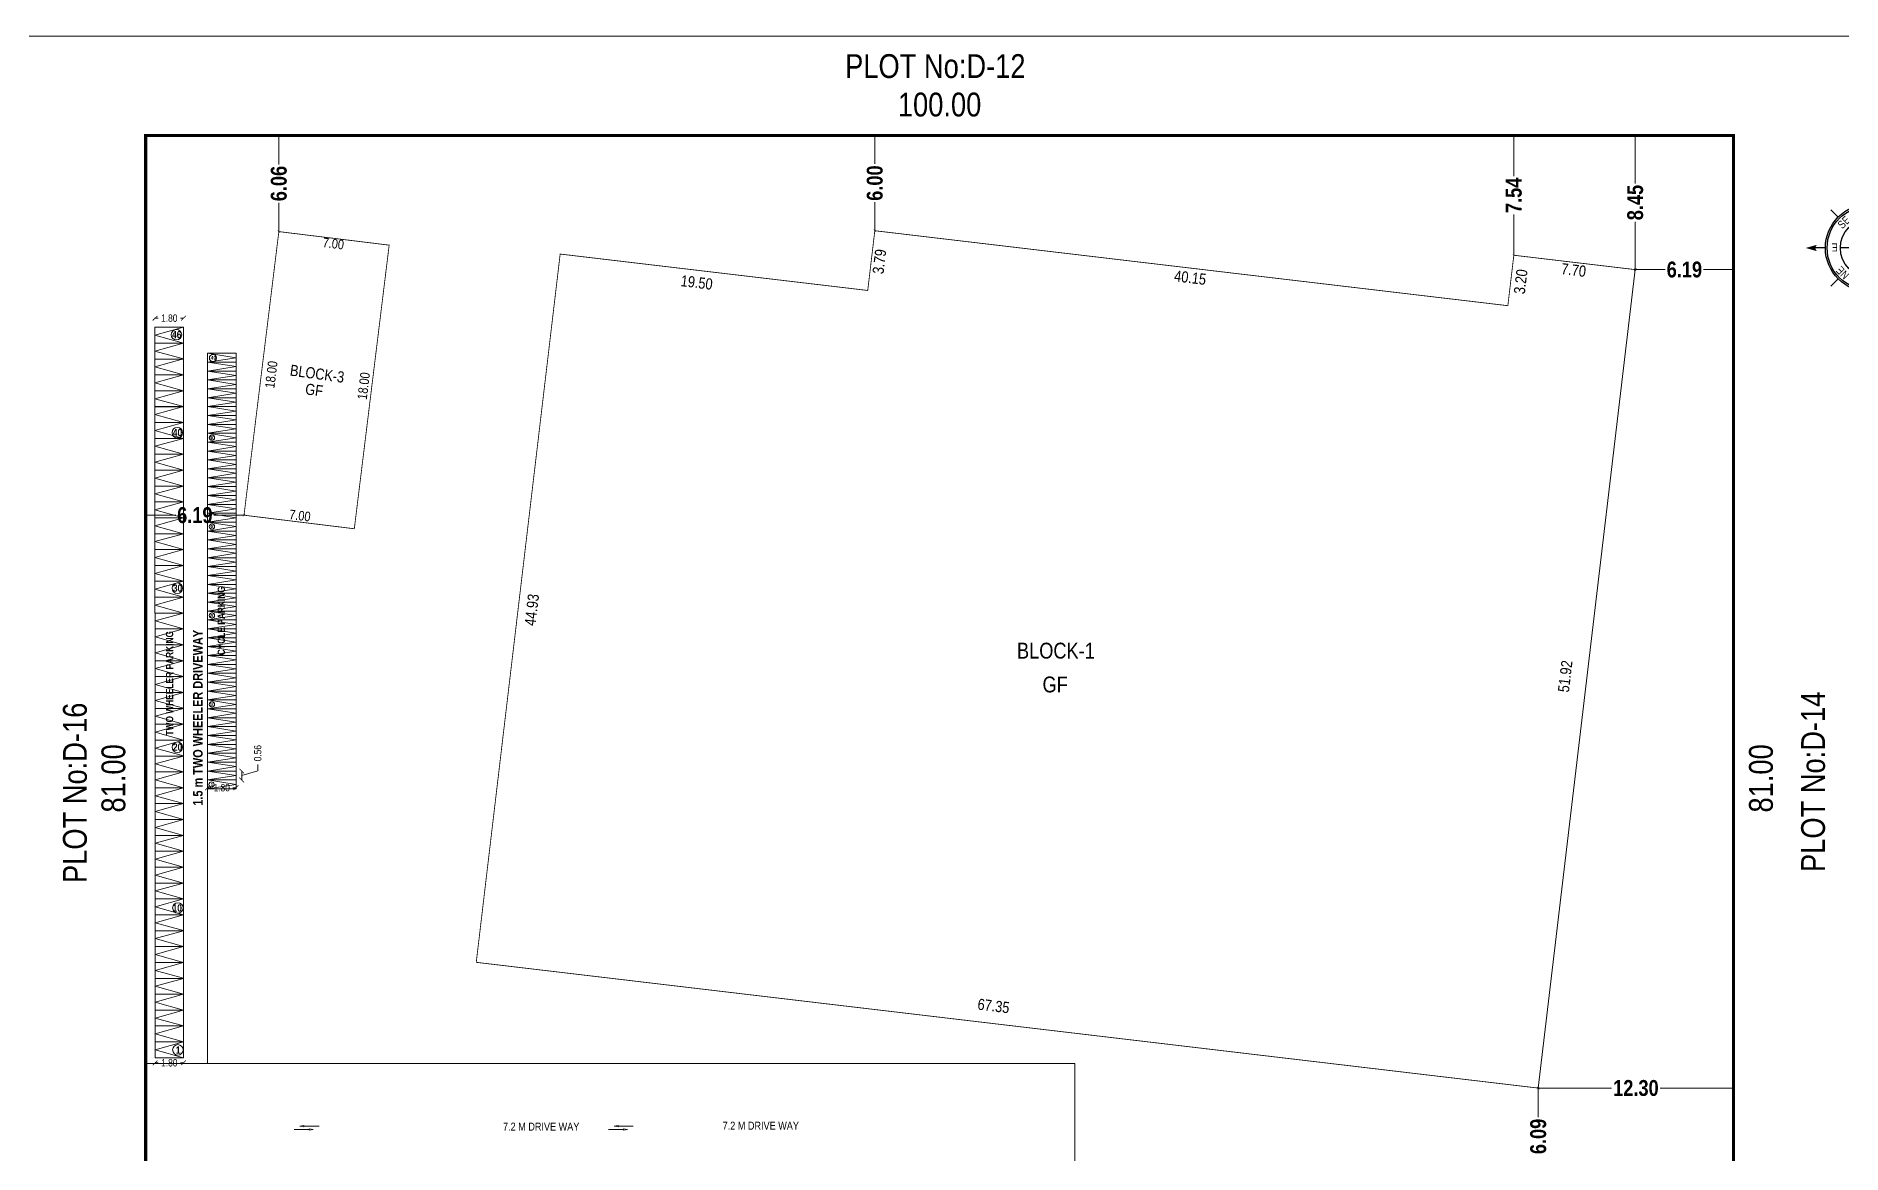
# Model space of a CAD drawing. Header units: metres. Extents: x -1559856 to -1559563, y 43807 to 43972.
# Drawn here: x -1559797.7 to -1559740.8, y 43937.1 to 43972.3 of the extents above; entities that cross this region are included whole.
import ezdxf

# ---------------------------------------------------------------- set-up
doc = ezdxf.new("R2010")
doc.units = ezdxf.units.M
doc.header["$LTSCALE"] = 750
doc.header["$MEASUREMENT"] = 0
doc.header["$PDMODE"] = 35
doc.header["$PDSIZE"] = 50
doc.layers.get('0').update_dxf_attribs({"lineweight": 5})
doc.layers.get('Defpoints').update_dxf_attribs({"lineweight": 0})
doc.layers.add('doripalli', color=144, linetype='Continuous')
doc.layers.add('LANDSCAPE', color=54, linetype='Continuous')
doc.styles.add('3', font='swissck.ttf', dxfattribs={"height": 0.28})
doc.styles.add('GLOBAL INFRA', font='ARIALNB.TTF', dxfattribs={"height": 0.3})
doc.styles.add('GLOBAL INFRA 1', font='ARIALNB.TTF', dxfattribs={"height": 0.3})
doc.styles.add('mani', font='swissc.ttf', dxfattribs={"height": 0.23})
doc.dimstyles.new('Civil Mt', dxfattribs={"dimtxt": 0.23, "dimasz": 0.15, "dimexe": 0, "dimexo": 0, "dimgap": 0.1, "dimtad": 0, "dimzin": 0, "dimdsep": 46, "dimtxsty": 'mani', "dimblk": 'ARCHTICK', "dimcen": 0, "dimse1": 1, "dimse2": 1, "dimclrd": 253, "dimclrt": 7, "dimadec": 0, "dimazin": 3, "dimtfac": 1, "dimtofl": 0, "dimtmove": 1, "dimatfit": 3, "dimfxl": 0, "dimfrac": 2, "dimtolj": 1, "dimtzin": 0, "dimlwd": 13, "dimarcsym": 0})

# ---------------------------------------------------------------- blocks, each defined once
blk = doc.blocks.new('_ClosedBlank')
at = {"color": 0, "linetype": 'ByBlock', "lineweight": -2}
for p, q in [((-1, 0.17), (0, 0)), ((-1, 0.17), (-1, -0.17)), ((0, 0), (-1, -0.17))]:
    blk.add_line(p, q, dxfattribs=at)
blk = doc.blocks.new('_ArchTick')
at = {"color": 0, "linetype": 'ByBlock', "const_width": 0.15}
blk.add_lwpolyline([(-0.5, -0.5), (0.5, 0.5)], dxfattribs=at)
blk = doc.blocks.new('*D339')
at = {"color": 253, "lineweight": 13, "ltscale": 0.2}
for p, q in [((-1559793.907, 43939.935), (-1559793.805, 43939.935)), ((-1559793.007, 43939.935), (-1559793.108, 43939.935))]:
    blk.add_line(p, q, dxfattribs=at)
at = {"layer": 'Defpoints', "color": 0, "ltscale": 0.2}
for p in [(-1559793.907, 43940.095), (-1559793.007, 43940.095), (-1559793.007, 43939.935)]:
    blk.add_point(p, dxfattribs=at)
at = {"color": 253, "lineweight": 13, "ltscale": 0.2, "xscale": 0.15, "yscale": 0.15, "zscale": 0.15, "rotation": 180}
blk.add_blockref('_ArchTick', (-1559793.907, 43939.935), dxfattribs=at)
at = {"color": 253, "lineweight": 13, "ltscale": 0.2, "xscale": 0.15, "yscale": 0.15, "zscale": 0.15}
blk.add_blockref('_ArchTick', (-1559793.007, 43939.935), dxfattribs=at)
at = {"color": 7, "ltscale": 0.2, "insert": (-1559793.457, 43939.935), "char_height": 0.23, "attachment_point": 5, "style": 'mani'}
blk.add_mtext('\\A1;1.80', dxfattribs=at)
blk = doc.blocks.new('*D340')
at = {"color": 253, "lineweight": 13, "ltscale": 0.2}
for p, q in [((-1559793.909, 43963.389), (-1559793.807, 43963.389)), ((-1559793.009, 43963.389), (-1559793.11, 43963.389))]:
    blk.add_line(p, q, dxfattribs=at)
at = {"layer": 'Defpoints', "color": 0, "ltscale": 0.2}
for p in [(-1559793.909, 43963.389), (-1559793.909, 43963.103), (-1559793.009, 43963.103)]:
    blk.add_point(p, dxfattribs=at)
at = {"color": 253, "lineweight": 13, "ltscale": 0.2, "xscale": 0.15, "yscale": 0.15, "zscale": 0.15, "rotation": 180}
blk.add_blockref('_ArchTick', (-1559793.909, 43963.389), dxfattribs=at)
at = {"color": 253, "lineweight": 13, "ltscale": 0.2, "xscale": 0.15, "yscale": 0.15, "zscale": 0.15}
blk.add_blockref('_ArchTick', (-1559793.009, 43963.389), dxfattribs=at)
at = {"color": 7, "ltscale": 0.2, "insert": (-1559793.459, 43963.389), "char_height": 0.23, "attachment_point": 5, "style": 'mani'}
blk.add_mtext('\\A1;1.80', dxfattribs=at)
blk = doc.blocks.new('*D341')
at = {"color": 253, "lineweight": 13, "ltscale": 0.2}
for p, q in [((-1559792.257, 43948.599), (-1559792.155, 43948.599)), ((-1559791.357, 43948.599), (-1559791.458, 43948.599))]:
    blk.add_line(p, q, dxfattribs=at)
at = {"layer": 'Defpoints', "color": 0, "ltscale": 0.2}
for p in [(-1559792.257, 43948.844), (-1559791.357, 43948.844), (-1559792.257, 43948.599)]:
    blk.add_point(p, dxfattribs=at)
at = {"color": 253, "lineweight": 13, "ltscale": 0.2, "xscale": 0.15, "yscale": 0.15, "zscale": 0.15, "rotation": 180}
blk.add_blockref('_ArchTick', (-1559792.257, 43948.599), dxfattribs=at)
at = {"color": 253, "lineweight": 13, "ltscale": 0.2, "xscale": 0.15, "yscale": 0.15, "zscale": 0.15}
blk.add_blockref('_ArchTick', (-1559791.357, 43948.599), dxfattribs=at)
at = {"color": 7, "ltscale": 0.2, "insert": (-1559791.807, 43948.599), "char_height": 0.23, "attachment_point": 5, "style": 'mani'}
blk.add_mtext('\\A1;1.80', dxfattribs=at)
blk = doc.blocks.new('*D342')
at = {"color": 253, "lineweight": 13, "ltscale": 0.2}
for p, q in [((-1559791.177, 43948.984), (-1559790.673, 43949.136)), ((-1559791.177, 43949.124), (-1559791.177, 43948.844)), ((-1559790.673, 43949.136), (-1559790.673, 43949.336))]:
    blk.add_line(p, q, dxfattribs=at)
at = {"layer": 'Defpoints', "color": 0, "ltscale": 0.2}
for p in [(-1559791.357, 43949.124), (-1559791.357, 43948.844), (-1559791.177, 43948.844)]:
    blk.add_point(p, dxfattribs=at)
at = {"color": 253, "lineweight": 13, "ltscale": 0.2, "xscale": 0.15, "yscale": 0.15, "zscale": 0.15}
for p, rotation in [((-1559791.177, 43949.124), 90), ((-1559791.177, 43948.844), 270)]:
    blk.add_blockref('_ArchTick', p, dxfattribs=dict(at, rotation=rotation))
at = {"color": 7, "ltscale": 0.2, "insert": (-1559790.673, 43949.689), "char_height": 0.23, "attachment_point": 5, "rotation": 90, "style": 'mani'}
blk.add_mtext('\\A1;0.56', dxfattribs=at)
blk = doc.blocks.new('A$C1F410503')
for points in [[(1.583, 4.805), (1.386, 4.09), (1.583, 3.973)], [(1.583, 3.973), (1.779, 4.09), (1.583, 4.805)], [(0, 1.583), (0.275, 1.661), (0.236, 1.583)], [(0.275, 1.504), (0.236, 1.583), (0, 1.583)], [(2.894, 1.661), (2.933, 1.583), (3.169, 1.583)], [(3.169, 1.583), (2.894, 1.504), (2.933, 1.583)], [(1.584, 0), (1.506, 0.275), (1.584, 0.236)], [(1.663, 0.275), (1.584, 0.236), (1.584, 0)]]:
    blk.add_solid(points)
at = {"layer": 'LANDSCAPE', "color": 1, "lineweight": 30, "ltscale": 20}
for p, q in [((1.583, 3.973), (1.583, 3.663)), ((1.584, 2.933), (1.584, 2.675)), ((0.816, 2.36), (0.635, 2.542)), ((1.585, 0.862), (1.585, 2.304)), ((2.36, 2.353), (2.542, 2.534)), ((1.586, 1.583), (1.078, 2.096)), ((1.584, 1.583), (2.096, 2.091)), ((0.236, 1.583), (0.49, 1.583)), ((0.863, 1.583), (2.305, 1.583)), ((1.586, 1.583), (1.07, 1.078)), ((1.584, 1.583), (2.096, 1.075)), ((2.679, 1.583), (2.933, 1.583)), ((0.802, 0.816), (0.622, 0.64)), ((1.584, 0.487), (1.584, 0.236)), ((2.362, 0.811), (2.541, 0.633))]:
    blk.add_line(p, q, dxfattribs=at)
for centre, radius in [((1.584, 1.581), 1.094), ((1.584, 1.583), 1.051), ((1.584, 1.583), 0.721)]:
    blk.add_circle(centre, radius, dxfattribs=at)
at = {"layer": 'doripalli', "color": 4, "lineweight": 30, "style": '3'}
for s, rotation, p in [('NW', 45, (0.91, 2.031)), ('NE', 315, (2.064, 2.242)), ('SW', 135, (1.12, 0.915)), ('SE', 225, (2.253, 1.119))]:
    blk.add_text(s, height=0.2, rotation=rotation, dxfattribs=at).set_placement(p)
for s, p in [('N', (1.502, 2.379)), ('W', (0.564, 1.485)), ('E', (2.368, 1.469)), ('S', (1.512, 0.578))]:
    blk.add_text(s, height=0.2, dxfattribs=at).set_placement(p)
at = {"layer": 'doripalli', "color": 3, "lineweight": 30, "ltscale": 20, "insert": (1.343, 3.571), "char_height": 0.5, "width": 0.43438, "attachment_point": 1, "style": '3'}
blk.add_mtext('\\A1;{\\fSwis721 BlkOul BT|b1|i0|c0|p82;\\C4;N}', dxfattribs=at)

msp = doc.modelspace()

# ---------------------------------------------------------------- linework, layer by layer
at = {"color": 253, "lineweight": 13, "ltscale": 0.2}
for p, q in [((-1559790.00867, 43969.14402), (-1559790.00867, 43968.23315)), ((-1559771.24257, 43969.14402), (-1559771.24257, 43968.24694)), ((-1559751.12101, 43969.14402), (-1559751.12101, 43967.86379)), ((-1559747.29773, 43969.14402), (-1559747.29773, 43967.63379)), ((-1559771.24257, 43966.14402), (-1559771.24257, 43967.0411)), ((-1559790.00867, 43966.11644), (-1559790.00867, 43967.02731)), ((-1559751.12101, 43965.37187), (-1559751.12101, 43966.6521)), ((-1559747.29773, 43964.91902), (-1559747.29773, 43966.42925)), ((-1559747.29773, 43964.91902), (-1559746.35218, 43964.91902)), ((-1559744.20273, 43964.91902), (-1559745.14829, 43964.91902)), ((-1559794.20273, 43957.18355), (-1559793.25618, 43957.18355)), ((-1559791.10574, 43957.18355), (-1559792.05229, 43957.18355)), ((-1559750.35126, 43939.13923), (-1559748.04582, 43939.13923)), ((-1559750.35126, 43939.13923), (-1559750.35126, 43938.21857)), ((-1559744.20273, 43939.13923), (-1559746.50817, 43939.13923))]:
    msp.add_line(p, q, dxfattribs=at)
at = {"color": 7, "ltscale": 0.2}
for p, q in [((-1559747.29773, 43964.91902), (-1559749.11503, 43949.57627)), ((-1559793.00864, 43963.10411), (-1559793.90868, 43962.85465)), ((-1559793.90868, 43962.85465), (-1559793.00868, 43962.60465)), ((-1559793.00864, 43962.60411), (-1559793.90868, 43962.35465)), ((-1559793.90868, 43962.35465), (-1559793.00868, 43962.10465)), ((-1559793.00864, 43962.10411), (-1559793.90868, 43961.85465)), ((-1559793.00868, 43961.60346), (-1559793.90872, 43961.354)), ((-1559793.90872, 43961.354), (-1559793.00872, 43961.104)), ((-1559793.90868, 43961.85465), (-1559793.00868, 43961.60465)), ((-1559793.0086, 43961.10346), (-1559793.90864, 43960.854)), ((-1559793.90864, 43960.854), (-1559793.00864, 43960.604)), ((-1559793.00864, 43960.60281), (-1559793.90868, 43960.35335)), ((-1559793.90868, 43960.35335), (-1559793.00868, 43960.10335)), ((-1559793.00864, 43960.10281), (-1559793.90868, 43959.85335)), ((-1559793.90868, 43959.85335), (-1559793.00868, 43959.60335)), ((-1559793.00864, 43959.60281), (-1559793.90868, 43959.35335)), ((-1559793.90868, 43959.35335), (-1559793.00868, 43959.10335)), ((-1559793.00864, 43959.10281), (-1559793.90868, 43958.85335)), ((-1559793.90868, 43958.85335), (-1559793.00868, 43958.60335)), ((-1559793.00864, 43958.60281), (-1559793.90868, 43958.35335)), ((-1559793.00868, 43958.10216), (-1559793.90872, 43957.8527)), ((-1559793.90868, 43958.35335), (-1559793.00868, 43958.10335)), ((-1559793.90872, 43957.8527), (-1559793.00872, 43957.6027)), ((-1559793.0086, 43957.60216), (-1559793.90864, 43957.3527)), ((-1559793.00864, 43957.10152), (-1559793.90868, 43956.85206)), ((-1559793.90868, 43956.85206), (-1559793.00868, 43956.60206)), ((-1559793.90864, 43957.3527), (-1559793.00864, 43957.1027)), ((-1559793.00864, 43956.60152), (-1559793.90868, 43956.35206)), ((-1559793.90868, 43956.35206), (-1559793.00868, 43956.10206)), ((-1559793.00864, 43956.10152), (-1559793.90868, 43955.85206)), ((-1559793.90868, 43955.85206), (-1559793.00868, 43955.60206)), ((-1559793.00864, 43955.60152), (-1559793.90868, 43955.35206)), ((-1559793.90868, 43955.35206), (-1559793.00868, 43955.10206)), ((-1559793.00864, 43955.10152), (-1559793.90868, 43954.85206)), ((-1559793.00868, 43954.60087), (-1559793.90872, 43954.35141)), ((-1559793.90868, 43954.85206), (-1559793.00868, 43954.60206)), ((-1559793.90872, 43954.35141), (-1559793.00872, 43954.10141)), ((-1559793.00638, 43954.10087), (-1559793.90642, 43953.85141)), ((-1559793.00642, 43953.60022), (-1559793.90646, 43953.35076)), ((-1559793.90642, 43953.85141), (-1559793.00642, 43953.60141)), ((-1559793.90646, 43953.35076), (-1559793.00646, 43953.10076)), ((-1559793.00642, 43953.10022), (-1559793.90646, 43952.85076)), ((-1559793.90646, 43952.85076), (-1559793.00646, 43952.60076)), ((-1559793.00642, 43952.60022), (-1559793.90646, 43952.35076)), ((-1559793.90646, 43952.35076), (-1559793.00646, 43952.10076)), ((-1559793.00642, 43952.10022), (-1559793.90646, 43951.85076)), ((-1559793.90646, 43951.85076), (-1559793.00646, 43951.60076)), ((-1559793.00642, 43951.60022), (-1559793.90646, 43951.35076)), ((-1559793.90646, 43951.35076), (-1559793.00646, 43951.10076)), ((-1559793.00646, 43951.09957), (-1559793.9065, 43950.85011)), ((-1559793.9065, 43950.85011), (-1559793.0065, 43950.60011)), ((-1559793.00638, 43950.59957), (-1559793.90642, 43950.35011)), ((-1559793.00642, 43950.09892), (-1559793.90646, 43949.84946)), ((-1559793.90642, 43950.35011), (-1559793.00642, 43950.10011)), ((-1559793.90646, 43949.84946), (-1559793.00646, 43949.59946)), ((-1559793.00642, 43949.59892), (-1559793.90646, 43949.34946)), ((-1559749.11503, 43949.57627), (-1559750.35126, 43939.13923)), ((-1559793.90646, 43949.34946), (-1559793.00646, 43949.09946)), ((-1559793.00642, 43949.09892), (-1559793.90646, 43948.84946)), ((-1559793.90646, 43948.84946), (-1559793.00646, 43948.59946)), ((-1559793.00642, 43948.59892), (-1559793.90646, 43948.34946)), ((-1559793.90646, 43948.34946), (-1559793.00646, 43948.09946)), ((-1559793.00642, 43948.09892), (-1559793.90646, 43947.84946)), ((-1559793.90646, 43947.84946), (-1559793.00646, 43947.59946)), ((-1559793.00646, 43947.59827), (-1559793.9065, 43947.34881)), ((-1559793.9065, 43947.34881), (-1559793.0065, 43947.09881)), ((-1559793.00642, 43946.59763), (-1559793.90646, 43946.34817)), ((-1559793.00638, 43947.09827), (-1559793.90642, 43946.84881)), ((-1559793.90642, 43946.84881), (-1559793.00642, 43946.59881)), ((-1559793.90646, 43946.34817), (-1559793.00646, 43946.09817)), ((-1559793.00642, 43946.09763), (-1559793.90646, 43945.84817)), ((-1559793.90646, 43945.84817), (-1559793.00646, 43945.59817)), ((-1559793.00642, 43945.59763), (-1559793.90646, 43945.34817)), ((-1559793.90646, 43945.34817), (-1559793.00646, 43945.09817)), ((-1559793.00642, 43945.09763), (-1559793.90646, 43944.84817)), ((-1559793.90646, 43944.84817), (-1559793.00646, 43944.59817)), ((-1559793.00642, 43944.59763), (-1559793.90646, 43944.34817)), ((-1559793.90646, 43944.34817), (-1559793.00646, 43944.09817)), ((-1559793.00646, 43944.09698), (-1559793.9065, 43943.84752)), ((-1559793.9065, 43943.84752), (-1559793.0065, 43943.59752)), ((-1559793.00638, 43943.59698), (-1559793.90642, 43943.34752)), ((-1559793.90642, 43943.34752), (-1559793.00642, 43943.09752)), ((-1559793.00642, 43943.09633), (-1559793.90646, 43942.84687)), ((-1559793.90646, 43942.84687), (-1559793.00646, 43942.59687)), ((-1559793.00642, 43942.59633), (-1559793.90646, 43942.34687)), ((-1559793.90646, 43942.34687), (-1559793.00646, 43942.09687)), ((-1559793.00642, 43942.09633), (-1559793.90646, 43941.84687)), ((-1559793.90646, 43941.84687), (-1559793.00646, 43941.59687)), ((-1559793.00642, 43941.59633), (-1559793.90646, 43941.34687)), ((-1559793.90646, 43941.34687), (-1559793.00646, 43941.09687)), ((-1559793.00642, 43941.09633), (-1559793.90646, 43940.84687)), ((-1559793.00646, 43940.59568), (-1559793.9065, 43940.34622)), ((-1559793.9065, 43940.34622), (-1559793.0065, 43940.09622)), ((-1559793.90646, 43940.84687), (-1559793.00646, 43940.59687))]:
    msp.add_line(p, q, dxfattribs=at)
at = {"color": 0, "ltscale": 0.2}
for p, q in [((-1559793.0065, 43940.09503), (-1559793.01098, 43963.10346)), ((-1559792.2565, 43962.28424), (-1559792.2565, 43939.91081))]:
    msp.add_line(p, q, dxfattribs=at)
at = {"color": 250, "linetype": 'Continuous'}
for p, q in [((-1559792.2565, 43962.28424), (-1559791.3565, 43962.14424)), ((-1559791.3565, 43962.14424), (-1559792.2565, 43962.00424)), ((-1559792.2565, 43962.00424), (-1559791.3565, 43961.86424)), ((-1559791.3565, 43961.86424), (-1559792.2565, 43961.72424)), ((-1559792.2565, 43961.72424), (-1559791.3565, 43961.58424)), ((-1559791.3565, 43961.58424), (-1559792.2565, 43961.44424)), ((-1559792.2565, 43961.44424), (-1559791.3565, 43961.30424)), ((-1559791.3565, 43961.30424), (-1559792.2565, 43961.16424)), ((-1559792.2565, 43961.16424), (-1559791.3565, 43961.02424)), ((-1559791.3565, 43961.02424), (-1559792.2565, 43960.88424)), ((-1559792.2565, 43960.88424), (-1559791.3565, 43960.74424)), ((-1559791.3565, 43960.74424), (-1559792.2565, 43960.60424)), ((-1559792.2565, 43960.60424), (-1559791.3565, 43960.46424)), ((-1559791.3565, 43960.46424), (-1559792.2565, 43960.32424)), ((-1559792.2565, 43960.32424), (-1559791.3565, 43960.18424)), ((-1559791.3565, 43960.18424), (-1559792.2565, 43960.04424)), ((-1559792.2565, 43960.04424), (-1559791.3565, 43959.90424)), ((-1559791.3565, 43959.90424), (-1559792.2565, 43959.76424)), ((-1559792.2565, 43959.76424), (-1559791.3565, 43959.62424)), ((-1559791.3565, 43959.62424), (-1559792.2565, 43959.48424)), ((-1559792.2565, 43959.48424), (-1559791.3565, 43959.34424)), ((-1559791.3565, 43959.34424), (-1559792.2565, 43959.20424)), ((-1559792.2565, 43959.20424), (-1559791.3565, 43959.06424)), ((-1559791.3565, 43959.06424), (-1559792.2565, 43958.92424)), ((-1559792.2565, 43958.92424), (-1559791.3565, 43958.78424)), ((-1559791.3565, 43958.78424), (-1559792.2565, 43958.64424)), ((-1559792.2565, 43958.64424), (-1559791.3565, 43958.50424)), ((-1559791.3565, 43958.50424), (-1559792.2565, 43958.36424)), ((-1559792.2565, 43958.36424), (-1559791.3565, 43958.22424)), ((-1559791.3565, 43958.22424), (-1559792.2565, 43958.08424)), ((-1559792.2565, 43958.08424), (-1559791.3565, 43957.94424)), ((-1559791.3565, 43957.94424), (-1559792.2565, 43957.80424)), ((-1559792.2565, 43957.80424), (-1559791.3565, 43957.66424)), ((-1559791.3565, 43957.66424), (-1559792.2565, 43957.52424)), ((-1559792.2565, 43957.52424), (-1559791.3565, 43957.38424)), ((-1559791.3565, 43957.38424), (-1559792.2565, 43957.24424)), ((-1559792.2565, 43957.24424), (-1559791.3565, 43957.10424)), ((-1559791.3565, 43957.10424), (-1559792.2565, 43956.96424)), ((-1559792.2565, 43956.96424), (-1559791.3565, 43956.82424)), ((-1559791.3565, 43956.82424), (-1559792.2565, 43956.68424)), ((-1559792.2565, 43956.68424), (-1559791.3565, 43956.54424)), ((-1559791.3565, 43956.54424), (-1559792.2565, 43956.40424)), ((-1559792.2565, 43956.40424), (-1559791.3565, 43956.26424)), ((-1559791.3565, 43956.26424), (-1559792.2565, 43956.12424)), ((-1559792.2565, 43956.12424), (-1559791.3565, 43955.98424)), ((-1559791.3565, 43955.98424), (-1559792.2565, 43955.84424)), ((-1559792.2565, 43955.84424), (-1559791.3565, 43955.70424)), ((-1559791.3565, 43955.70424), (-1559792.2565, 43955.56424)), ((-1559792.25649, 43955.56424), (-1559791.35649, 43955.42424)), ((-1559791.35649, 43955.42424), (-1559792.25649, 43955.28424)), ((-1559792.25649, 43955.28424), (-1559791.35649, 43955.14424)), ((-1559791.35649, 43955.14424), (-1559792.25649, 43955.00424)), ((-1559792.25649, 43955.00424), (-1559791.35649, 43954.86424)), ((-1559791.35649, 43954.86424), (-1559792.25649, 43954.72424)), ((-1559792.25649, 43954.72425), (-1559791.35649, 43954.58425)), ((-1559791.35649, 43954.58425), (-1559792.25649, 43954.44425)), ((-1559792.25649, 43954.44425), (-1559791.35649, 43954.30425)), ((-1559791.35649, 43954.30425), (-1559792.25649, 43954.16425)), ((-1559792.25649, 43954.16425), (-1559791.35649, 43954.02425)), ((-1559791.35649, 43954.02425), (-1559792.25649, 43953.88425)), ((-1559792.25649, 43953.88425), (-1559791.35649, 43953.74425)), ((-1559791.35649, 43953.74425), (-1559792.25649, 43953.60425)), ((-1559792.25649, 43953.60425), (-1559791.35649, 43953.46425)), ((-1559791.35649, 43953.46425), (-1559792.25649, 43953.32425)), ((-1559792.25649, 43953.32425), (-1559791.35649, 43953.18425)), ((-1559791.35649, 43953.18425), (-1559792.25649, 43953.04425)), ((-1559792.25649, 43953.04425), (-1559791.35649, 43952.90425)), ((-1559791.35649, 43952.90425), (-1559792.25649, 43952.76425)), ((-1559792.25649, 43952.76425), (-1559791.35649, 43952.62425)), ((-1559791.35649, 43952.62425), (-1559792.25649, 43952.48425)), ((-1559792.25649, 43952.48425), (-1559791.35649, 43952.34425)), ((-1559791.35649, 43952.34425), (-1559792.25649, 43952.20425)), ((-1559792.25648, 43952.20425), (-1559791.35648, 43952.06425)), ((-1559791.35648, 43952.06425), (-1559792.25648, 43951.92425)), ((-1559792.25648, 43951.92425), (-1559791.35648, 43951.78425)), ((-1559791.35648, 43951.78425), (-1559792.25648, 43951.64425)), ((-1559792.2565, 43951.36424), (-1559791.3565, 43951.22424)), ((-1559791.3565, 43951.22424), (-1559792.2565, 43951.08424)), ((-1559792.25648, 43951.64425), (-1559791.35648, 43951.50425)), ((-1559791.35648, 43951.50425), (-1559792.25648, 43951.36425)), ((-1559792.2565, 43951.08424), (-1559791.3565, 43950.94424)), ((-1559791.3565, 43950.94424), (-1559792.2565, 43950.80424)), ((-1559792.2565, 43950.80424), (-1559791.3565, 43950.66424)), ((-1559791.3565, 43950.66424), (-1559792.2565, 43950.52424)), ((-1559792.25648, 43950.52425), (-1559791.35648, 43950.38425)), ((-1559791.35648, 43950.38425), (-1559792.25648, 43950.24425)), ((-1559792.25648, 43950.24425), (-1559791.35648, 43950.10425)), ((-1559791.35648, 43950.10425), (-1559792.25648, 43949.96425)), ((-1559792.25648, 43949.96425), (-1559791.35648, 43949.82425)), ((-1559791.35648, 43949.82425), (-1559792.25648, 43949.68425)), ((-1559792.25648, 43949.68425), (-1559791.35648, 43949.54425)), ((-1559791.35648, 43949.54425), (-1559792.25648, 43949.40425)), ((-1559792.25648, 43949.40425), (-1559791.35648, 43949.26425)), ((-1559791.35648, 43949.26425), (-1559792.25648, 43949.12425)), ((-1559792.25648, 43949.12425), (-1559791.35648, 43948.98425)), ((-1559791.35648, 43948.98425), (-1559792.25648, 43948.84425)), ((-1559792.25648, 43948.84425), (-1559791.35648, 43948.70425)), ((-1559791.35648, 43948.70425), (-1559792.25648, 43948.56425))]:
    msp.add_line(p, q, dxfattribs=at)
at = {"color": 7, "ltscale": 0.2}
msp.add_lwpolyline([(-1559701.9239, 43862.94666), (-1559856.28176, 43862.94666), (-1559856.28176, 43972.27391), (-1559701.9239, 43972.27391)], close=True, dxfattribs=at)
at = {"color": 3, "ltscale": 0.2, "const_width": 0.1}
msp.add_lwpolyline([(-1559744.20273, 43928.64402), (-1559744.20273, 43969.14402), (-1559794.20273, 43969.14402), (-1559794.20273, 43928.64402)], close=True, dxfattribs=at)
at = {"color": 1, "const_width": 0.025}
for points in [[(-1559787.63183, 43956.75692), (-1559791.10574, 43957.18355), (-1559790.00867, 43966.11644), (-1559786.53477, 43965.6898)], [(-1559783.79249, 43943.10023), (-1559781.15006, 43965.40928), (-1559771.46546, 43964.26217), (-1559771.24257, 43966.14402), (-1559751.30921, 43963.78298), (-1559751.12101, 43965.37187), (-1559747.29773, 43964.91902), (-1559750.35126, 43939.13923)]]:
    msp.add_lwpolyline(points, close=True, dxfattribs=at)
at = {"color": 7, "linetype": 'Continuous'}
for points in [[(-1559793.00868, 43963.10346), (-1559793.00868, 43962.60346), (-1559793.90868, 43962.60346), (-1559793.90868, 43963.10346)], [(-1559793.00868, 43962.60346), (-1559793.00868, 43962.10346), (-1559793.90868, 43962.10346), (-1559793.90868, 43962.60346)], [(-1559793.00868, 43962.10346), (-1559793.00868, 43961.60346), (-1559793.90868, 43961.60346), (-1559793.90868, 43962.10346)], [(-1559793.00872, 43961.60281), (-1559793.00872, 43961.10281), (-1559793.90872, 43961.10281), (-1559793.90872, 43961.60281)], [(-1559793.00864, 43961.10281), (-1559793.00864, 43960.60281), (-1559793.90864, 43960.60281), (-1559793.90864, 43961.10281)], [(-1559793.00868, 43960.60216), (-1559793.00868, 43960.10216), (-1559793.90868, 43960.10216), (-1559793.90868, 43960.60216)], [(-1559793.00868, 43960.10216), (-1559793.00868, 43959.60216), (-1559793.90868, 43959.60216), (-1559793.90868, 43960.10216)], [(-1559793.00868, 43959.60216), (-1559793.00868, 43959.10216), (-1559793.90868, 43959.10216), (-1559793.90868, 43959.60216)], [(-1559793.00868, 43959.10216), (-1559793.00868, 43958.60216), (-1559793.90868, 43958.60216), (-1559793.90868, 43959.10216)], [(-1559793.00868, 43958.60216), (-1559793.00868, 43958.10216), (-1559793.90868, 43958.10216), (-1559793.90868, 43958.60216)], [(-1559793.00872, 43958.10152), (-1559793.00872, 43957.60152), (-1559793.90872, 43957.60152), (-1559793.90872, 43958.10152)], [(-1559793.00864, 43957.60152), (-1559793.00864, 43957.10152), (-1559793.90864, 43957.10152), (-1559793.90864, 43957.60152)], [(-1559793.00868, 43957.10087), (-1559793.00868, 43956.60087), (-1559793.90868, 43956.60087), (-1559793.90868, 43957.10087)], [(-1559793.00868, 43956.60087), (-1559793.00868, 43956.10087), (-1559793.90868, 43956.10087), (-1559793.90868, 43956.60087)], [(-1559793.00868, 43956.10087), (-1559793.00868, 43955.60087), (-1559793.90868, 43955.60087), (-1559793.90868, 43956.10087)], [(-1559793.00868, 43955.60087), (-1559793.00868, 43955.10087), (-1559793.90868, 43955.10087), (-1559793.90868, 43955.60087)], [(-1559793.00868, 43955.10087), (-1559793.00868, 43954.60087), (-1559793.90868, 43954.60087), (-1559793.90868, 43955.10087)], [(-1559793.00872, 43954.60022), (-1559793.00872, 43954.10022), (-1559793.90872, 43954.10022), (-1559793.90872, 43954.60022)], [(-1559793.00642, 43954.10022), (-1559793.00642, 43953.60022), (-1559793.90642, 43953.60022), (-1559793.90642, 43954.10022)], [(-1559793.00646, 43953.59957), (-1559793.00646, 43953.09957), (-1559793.90646, 43953.09957), (-1559793.90646, 43953.59957)], [(-1559793.00646, 43953.09957), (-1559793.00646, 43952.59957), (-1559793.90646, 43952.59957), (-1559793.90646, 43953.09957)], [(-1559793.00646, 43952.59957), (-1559793.00646, 43952.09957), (-1559793.90646, 43952.09957), (-1559793.90646, 43952.59957)], [(-1559793.00646, 43952.09957), (-1559793.00646, 43951.59957), (-1559793.90646, 43951.59957), (-1559793.90646, 43952.09957)], [(-1559793.00646, 43951.59957), (-1559793.00646, 43951.09957), (-1559793.90646, 43951.09957), (-1559793.90646, 43951.59957)], [(-1559793.0065, 43951.09892), (-1559793.0065, 43950.59892), (-1559793.9065, 43950.59892), (-1559793.9065, 43951.09892)], [(-1559793.00642, 43950.59892), (-1559793.00642, 43950.09892), (-1559793.90642, 43950.09892), (-1559793.90642, 43950.59892)], [(-1559793.00646, 43950.09827), (-1559793.00646, 43949.59827), (-1559793.90646, 43949.59827), (-1559793.90646, 43950.09827)], [(-1559793.00646, 43949.59827), (-1559793.00646, 43949.09827), (-1559793.90646, 43949.09827), (-1559793.90646, 43949.59827)], [(-1559793.00646, 43949.09827), (-1559793.00646, 43948.59827), (-1559793.90646, 43948.59827), (-1559793.90646, 43949.09827)], [(-1559793.00646, 43948.59827), (-1559793.00646, 43948.09827), (-1559793.90646, 43948.09827), (-1559793.90646, 43948.59827)], [(-1559793.00646, 43948.09827), (-1559793.00646, 43947.59827), (-1559793.90646, 43947.59827), (-1559793.90646, 43948.09827)], [(-1559793.0065, 43947.59763), (-1559793.0065, 43947.09763), (-1559793.9065, 43947.09763), (-1559793.9065, 43947.59763)], [(-1559793.00646, 43946.59698), (-1559793.00646, 43946.09698), (-1559793.90646, 43946.09698), (-1559793.90646, 43946.59698)], [(-1559793.00642, 43947.09763), (-1559793.00642, 43946.59763), (-1559793.90642, 43946.59763), (-1559793.90642, 43947.09763)], [(-1559793.00646, 43946.09698), (-1559793.00646, 43945.59698), (-1559793.90646, 43945.59698), (-1559793.90646, 43946.09698)], [(-1559793.00646, 43945.59698), (-1559793.00646, 43945.09698), (-1559793.90646, 43945.09698), (-1559793.90646, 43945.59698)], [(-1559793.00646, 43945.09698), (-1559793.00646, 43944.59698), (-1559793.90646, 43944.59698), (-1559793.90646, 43945.09698)], [(-1559793.00646, 43944.59698), (-1559793.00646, 43944.09698), (-1559793.90646, 43944.09698), (-1559793.90646, 43944.59698)], [(-1559793.0065, 43944.09633), (-1559793.0065, 43943.59633), (-1559793.9065, 43943.59633), (-1559793.9065, 43944.09633)], [(-1559793.00642, 43943.59633), (-1559793.00642, 43943.09633), (-1559793.90642, 43943.09633), (-1559793.90642, 43943.59633)], [(-1559793.00646, 43943.09568), (-1559793.00646, 43942.59568), (-1559793.90646, 43942.59568), (-1559793.90646, 43943.09568)], [(-1559793.00646, 43942.59568), (-1559793.00646, 43942.09568), (-1559793.90646, 43942.09568), (-1559793.90646, 43942.59568)], [(-1559793.00646, 43942.09568), (-1559793.00646, 43941.59568), (-1559793.90646, 43941.59568), (-1559793.90646, 43942.09568)], [(-1559793.00646, 43941.59568), (-1559793.00646, 43941.09568), (-1559793.90646, 43941.09568), (-1559793.90646, 43941.59568)], [(-1559793.00646, 43941.09568), (-1559793.00646, 43940.59568), (-1559793.90646, 43940.59568), (-1559793.90646, 43941.09568)], [(-1559793.0065, 43940.59503), (-1559793.0065, 43940.09503), (-1559793.9065, 43940.09503), (-1559793.9065, 43940.59503)]]:
    msp.add_lwpolyline(points, close=True, dxfattribs=at)
at = {"color": 250, "linetype": 'Continuous'}
for points in [[(-1559792.2565, 43962.28424), (-1559792.2565, 43962.00424), (-1559791.3565, 43962.00424), (-1559791.3565, 43962.28424)], [(-1559792.2565, 43962.00424), (-1559792.2565, 43961.72424), (-1559791.3565, 43961.72424), (-1559791.3565, 43962.00424)], [(-1559792.2565, 43961.72424), (-1559792.2565, 43961.44424), (-1559791.3565, 43961.44424), (-1559791.3565, 43961.72424)], [(-1559792.2565, 43961.44424), (-1559792.2565, 43961.16424), (-1559791.3565, 43961.16424), (-1559791.3565, 43961.44424)], [(-1559792.2565, 43961.16424), (-1559792.2565, 43960.88424), (-1559791.3565, 43960.88424), (-1559791.3565, 43961.16424)], [(-1559792.2565, 43960.88424), (-1559792.2565, 43960.60424), (-1559791.3565, 43960.60424), (-1559791.3565, 43960.88424)], [(-1559792.2565, 43960.60424), (-1559792.2565, 43960.32424), (-1559791.3565, 43960.32424), (-1559791.3565, 43960.60424)], [(-1559792.2565, 43960.32424), (-1559792.2565, 43960.04424), (-1559791.3565, 43960.04424), (-1559791.3565, 43960.32424)], [(-1559792.2565, 43960.04424), (-1559792.2565, 43959.76424), (-1559791.3565, 43959.76424), (-1559791.3565, 43960.04424)], [(-1559792.2565, 43959.76424), (-1559792.2565, 43959.48424), (-1559791.3565, 43959.48424), (-1559791.3565, 43959.76424)], [(-1559792.2565, 43959.48424), (-1559792.2565, 43959.20424), (-1559791.3565, 43959.20424), (-1559791.3565, 43959.48424)], [(-1559792.2565, 43959.20424), (-1559792.2565, 43958.92424), (-1559791.3565, 43958.92424), (-1559791.3565, 43959.20424)], [(-1559792.2565, 43958.92424), (-1559792.2565, 43958.64424), (-1559791.3565, 43958.64424), (-1559791.3565, 43958.92424)], [(-1559792.2565, 43958.64424), (-1559792.2565, 43958.36424), (-1559791.3565, 43958.36424), (-1559791.3565, 43958.64424)], [(-1559792.2565, 43958.36424), (-1559792.2565, 43958.08424), (-1559791.3565, 43958.08424), (-1559791.3565, 43958.36424)], [(-1559792.2565, 43958.08424), (-1559792.2565, 43957.80424), (-1559791.3565, 43957.80424), (-1559791.3565, 43958.08424)], [(-1559792.2565, 43957.80424), (-1559792.2565, 43957.52424), (-1559791.3565, 43957.52424), (-1559791.3565, 43957.80424)], [(-1559792.2565, 43957.52424), (-1559792.2565, 43957.24424), (-1559791.3565, 43957.24424), (-1559791.3565, 43957.52424)], [(-1559792.2565, 43957.24424), (-1559792.2565, 43956.96424), (-1559791.3565, 43956.96424), (-1559791.3565, 43957.24424)], [(-1559792.2565, 43956.96424), (-1559792.2565, 43956.68424), (-1559791.3565, 43956.68424), (-1559791.3565, 43956.96424)], [(-1559792.2565, 43956.68424), (-1559792.2565, 43956.40424), (-1559791.3565, 43956.40424), (-1559791.3565, 43956.68424)], [(-1559792.2565, 43956.40424), (-1559792.2565, 43956.12424), (-1559791.3565, 43956.12424), (-1559791.3565, 43956.40424)], [(-1559792.2565, 43956.12424), (-1559792.2565, 43955.84424), (-1559791.3565, 43955.84424), (-1559791.3565, 43956.12424)], [(-1559792.2565, 43955.84424), (-1559792.2565, 43955.56424), (-1559791.3565, 43955.56424), (-1559791.3565, 43955.84424)], [(-1559792.2565, 43955.56424), (-1559792.2565, 43955.28424), (-1559791.3565, 43955.28424), (-1559791.3565, 43955.56424)], [(-1559792.2565, 43955.28424), (-1559792.2565, 43955.00424), (-1559791.3565, 43955.00424), (-1559791.3565, 43955.28424)], [(-1559792.2565, 43955.00425), (-1559792.2565, 43954.72425), (-1559791.3565, 43954.72425), (-1559791.3565, 43955.00425)], [(-1559792.2565, 43954.72425), (-1559792.2565, 43954.44425), (-1559791.3565, 43954.44425), (-1559791.3565, 43954.72425)], [(-1559792.2565, 43954.44425), (-1559792.2565, 43954.16425), (-1559791.3565, 43954.16425), (-1559791.3565, 43954.44425)], [(-1559792.2565, 43954.16425), (-1559792.2565, 43953.88425), (-1559791.3565, 43953.88425), (-1559791.3565, 43954.16425)], [(-1559792.2565, 43953.88425), (-1559792.2565, 43953.60425), (-1559791.3565, 43953.60425), (-1559791.3565, 43953.88425)], [(-1559792.2565, 43953.60425), (-1559792.2565, 43953.32425), (-1559791.3565, 43953.32425), (-1559791.3565, 43953.60425)], [(-1559792.2565, 43953.32425), (-1559792.2565, 43953.04425), (-1559791.3565, 43953.04425), (-1559791.3565, 43953.32425)], [(-1559792.2565, 43953.04425), (-1559792.2565, 43952.76425), (-1559791.3565, 43952.76425), (-1559791.3565, 43953.04425)], [(-1559792.2565, 43952.76425), (-1559792.2565, 43952.48425), (-1559791.3565, 43952.48425), (-1559791.3565, 43952.76425)], [(-1559792.2565, 43952.48425), (-1559792.2565, 43952.20425), (-1559791.3565, 43952.20425), (-1559791.3565, 43952.48425)], [(-1559792.2565, 43952.20425), (-1559792.2565, 43951.92425), (-1559791.3565, 43951.92425), (-1559791.3565, 43952.20425)], [(-1559792.2565, 43951.92425), (-1559792.2565, 43951.64425), (-1559791.3565, 43951.64425), (-1559791.3565, 43951.92425)], [(-1559792.2565, 43951.64425), (-1559792.2565, 43951.36425), (-1559791.3565, 43951.36425), (-1559791.3565, 43951.64425)], [(-1559792.2565, 43951.36425), (-1559792.2565, 43951.08425), (-1559791.3565, 43951.08425), (-1559791.3565, 43951.36425)], [(-1559792.2565, 43951.08425), (-1559792.2565, 43950.80425), (-1559791.3565, 43950.80425), (-1559791.3565, 43951.08425)], [(-1559792.2565, 43950.80425), (-1559792.2565, 43950.52425), (-1559791.3565, 43950.52425), (-1559791.3565, 43950.80425)], [(-1559792.2565, 43950.52425), (-1559792.2565, 43950.24425), (-1559791.3565, 43950.24425), (-1559791.3565, 43950.52425)], [(-1559792.2565, 43950.24425), (-1559792.2565, 43949.96425), (-1559791.3565, 43949.96425), (-1559791.3565, 43950.24425)], [(-1559792.2565, 43949.96425), (-1559792.2565, 43949.68425), (-1559791.3565, 43949.68425), (-1559791.3565, 43949.96425)], [(-1559792.2565, 43949.68425), (-1559792.2565, 43949.40425), (-1559791.3565, 43949.40425), (-1559791.3565, 43949.68425)], [(-1559792.2565, 43949.40425), (-1559792.2565, 43949.12425), (-1559791.3565, 43949.12425), (-1559791.3565, 43949.40425)], [(-1559792.2565, 43949.12425), (-1559792.2565, 43948.84425), (-1559791.3565, 43948.84425), (-1559791.3565, 43949.12425)], [(-1559792.2565, 43948.84425), (-1559792.2565, 43948.56425), (-1559791.3565, 43948.56425), (-1559791.3565, 43948.84425)]]:
    msp.add_lwpolyline(points, close=True, dxfattribs=at)
at = {"color": 7, "ltscale": 0.2}
msp.add_lwpolyline([(-1559794.20273, 43939.91081), (-1559764.93983, 43939.91081), (-1559764.93983, 43928.64402), (-1559768.53983, 43928.64402), (-1559768.53983, 43936.31081)], dxfattribs=at)
at = {"color": 0, "ltscale": 0.2}
for centre, radius in [((-1559793.2319, 43962.86793), 0.16552), ((-1559792.08265, 43962.13394), 0.11339), ((-1559793.20653, 43959.78305), 0.16552), ((-1559792.1157, 43959.62499), 0.08276), ((-1559792.1157, 43956.82499), 0.08276), ((-1559793.20653, 43954.88388), 0.16552), ((-1559792.1157, 43954.02499), 0.08276), ((-1559792.1157, 43951.22499), 0.08276), ((-1559793.20453, 43949.87589), 0.16552), ((-1559792.12764, 43948.70395), 0.08276), ((-1559793.18845, 43944.81339), 0.16552), ((-1559793.18832, 43940.34265), 0.16552)]:
    msp.add_circle(centre, radius, dxfattribs=at)
at = {"color": 7, "linetype": 'ByBlock', "lineweight": 13, "ltscale": 0.2}
for points, start_tangent, end_tangent in [([(-1559789.04935, 43937.83935), (-1559789.52311, 43937.83935)], (-1, 0), (-1, 0)), ([(-1559789.21773, 43937.94023), (-1559788.74397, 43937.94023)], (1, 0), (1, 0)), ([(-1559779.15255, 43937.83935), (-1559779.62631, 43937.83935)], (-1, 0), (-1, 0)), ([(-1559779.32093, 43937.94023), (-1559778.84717, 43937.94023)], (1, 0), (1, 0))]:
    msp.add_spline(points, degree=3, dxfattribs=dict(at, start_tangent=start_tangent, end_tangent=end_tangent))

# ---------------------------------------------------------------- block references
at = {"color": 253, "lineweight": 13, "ltscale": 0.2, "xscale": 0.075, "yscale": 0.075, "zscale": 0.075}
for p, rotation in [((-1559790.00867, 43969.14402), 90), ((-1559782.14312, 43969.14402), 90), ((-1559771.24257, 43969.14402), 90), ((-1559751.12101, 43969.14402), 90), ((-1559747.29773, 43969.14402), 90), ((-1559790.00867, 43966.11644), 270), ((-1559771.24257, 43966.14402), 270), ((-1559751.12101, 43965.37187), 270), ((-1559747.29773, 43964.91902), 270), ((-1559747.29773, 43964.91902), 180), ((-1559794.20273, 43957.18355), 180), ((-1559750.35126, 43939.13923), 180), ((-1559750.35126, 43939.13923), 90)]:
    msp.add_blockref('_ArchTick', p, dxfattribs=dict(at, rotation=rotation))
at = {"color": 7, "lineweight": 30, "ltscale": 20, "xscale": 1.26, "yscale": 1.26, "zscale": 1.26, "rotation": 180}
msp.add_blockref('A$C1F410503', (-1559737.9352, 43967.59467, -17190.68812), dxfattribs=at)
at = {"color": 253, "lineweight": 13, "ltscale": 0.2, "xscale": 0.075, "yscale": 0.075, "zscale": 0.075}
for p in [(-1559744.20273, 43964.91902), (-1559791.10574, 43957.18355), (-1559744.20273, 43939.13923)]:
    msp.add_blockref('_ArchTick', p, dxfattribs=at)
at = {"color": 7, "lineweight": 13, "ltscale": 0.2, "xscale": 0.125, "yscale": 0.125, "zscale": 0.125, "rotation": 180}
for p in [(-1559789.34273, 43937.94023), (-1559779.44593, 43937.94023)]:
    msp.add_blockref('_ClosedBlank', p, dxfattribs=at)
at = {"color": 7, "lineweight": 13, "ltscale": 0.2, "xscale": 0.125, "yscale": 0.125, "zscale": 0.125}
for p in [(-1559788.92435, 43937.83935), (-1559779.02755, 43937.83935)]:
    msp.add_blockref('_ClosedBlank', p, dxfattribs=at)

# ---------------------------------------------------------------- texts
at = {"color": 0, "style": 'GLOBAL INFRA'}
for s, height, p in [('46', 0.23, (-1559793.37055, 43962.75728, 60000.03205)), ('49', 0.115, (-1559792.15662, 43962.07812, 30000.01602)), ('40', 0.23, (-1559793.34519, 43959.6724, 60000.03205)), ('40', 0.115, (-1559792.19679, 43959.5658, 30000.01602)), ('30', 0.115, (-1559792.19679, 43956.7658, 30000.01602)), ('30', 0.23, (-1559793.34519, 43954.77323, 60000.03205)), ('20', 0.115, (-1559792.19679, 43953.9658, 30000.01602)), ('10', 0.115, (-1559792.19679, 43951.1658, 30000.01602)), ('20', 0.23, (-1559793.34318, 43949.76524, 60000.03205)), ('1', 0.115, (-1559792.15947, 43948.64327, 30000.01602)), ('10', 0.23, (-1559793.35444, 43944.69742, 60000.03205)), ('1', 0.23, (-1559793.25197, 43940.2213, 60000.03205))]:
    msp.add_text(s, height=height, dxfattribs=at).set_placement(p)
at = {"color": 0, "style": 'GLOBAL INFRA 1'}
for s, p in [('CYCLE PARKING', (-1559791.70594, 43952.76753)), ('TWO WHEELER PARKING', (-1559793.33525, 43950.24422))]:
    msp.add_text(s, height=0.23, rotation=90, dxfattribs=at).set_placement(p)
at = {"color": 7, "style": 'GLOBAL INFRA'}
msp.add_text('1.5 m TWO WHEELER DRIVEWAY', height=0.3, rotation=90, dxfattribs=at).set_placement((-1559792.40877, 43948.03417, 60000.03205))
at = {"color": 7, "style": 'mani'}
for p in [(-1559782.94924, 43937.80078), (-1559776.03461, 43937.8298)]:
    msp.add_text('7.2 M DRIVE WAY', height=0.25, dxfattribs=at).set_placement(p)
at = {"color": 7, "ltscale": 0.2, "attachment_point": 5}
for s, insert, char_height, style in [('\\A1;PLOT No:D-12', (-1559769.33775, 43971.32463), 0.75, '3'), ('\\A1;100.00', (-1559769.20273, 43970.11261), 0.75, '3'), ('\\A1;{\\fSwis721 Cn BT|b1|i0|c0|p34;\\H4.3478x;6.19}', (-1559745.75023, 43964.91902), 0.115, 'mani'), ('\\A1;{\\fSwis721 Cn BT|b1|i0|c0|p34;\\H4.3478x;6.19}', (-1559792.65423, 43957.18355), 0.115, 'mani'), ('\\A1;BLOCK-1', (-1559765.54031, 43952.91415), 0.5, '3'), ('\\A1;GF', (-1559765.5643, 43951.84898), 0.5, '3'), ('\\A1;{\\fSwis721 Cn BT|b1|i0|c0|p34;\\H4.3478x;12.30}', (-1559747.277, 43939.13923), 0.115, 'mani')]:
    msp.add_mtext(s, dxfattribs=dict(at, insert=insert, char_height=char_height, style=style))
for s, insert, char_height, rotation, style in [('\\A1;{\\fSwis721 Cn BT|b1|i0|c0|p34;\\H4.3478x;6.06}', (-1559790.00867, 43967.63023), 0.115, 90, 'mani'), ('\\A1;{\\fSwis721 Cn BT|b1|i0|c0|p34;\\H4.3478x;6.00}', (-1559771.24257, 43967.64402), 0.115, 90, 'mani'), ('\\A1;{\\fSwis721 Cn BT|b1|i0|c0|p34;\\H4.3478x;7.54}', (-1559751.12101, 43967.25795), 0.115, 90, 'mani'), ('\\A1;{\\fSwis721 Cn BT|b1|i0|c0|p34;\\H4.3478x;8.45}', (-1559747.29773, 43967.03152), 0.115, 90, 'mani'), ('\\A1;7.00', (-1559788.29193, 43965.73854), 0.3, 352.998461, '3'), ('\\A1;3.79', (-1559771.09715, 43965.17267), 0.35, 83.245281, '3'), ('\\A1;40.15', (-1559761.31123, 43964.66514), 0.35, 353.244982, '3'), ('\\A1;3.20', (-1559750.9038, 43964.54055), 0.35, 83.244982, '3'), ('\\A1;7.70', (-1559749.23804, 43964.90341), 0.35, 353.244982, '3'), ('\\A1;19.50', (-1559776.84958, 43964.51217), 0.35, 353.244982, '3'), ('\\A1;18.00', (-1559790.24641, 43961.61183), 0.3, 82.998461, '3'), ('\\A1;BLOCK-3', (-1559788.802, 43961.63929), 0.35, 352.263953, '3'), ('\\A1;18.00', (-1559787.33618, 43961.25442), 0.3, 82.998461, '3'), ('\\A1;GF', (-1559788.89598, 43961.12571), 0.35, 352.263953, '3'), ('\\A1;7.00', (-1559789.34408, 43957.17138), 0.3, 352.998461, '3'), ('\\A1;44.93', (-1559782.04295, 43954.20275), 0.35, 83.244982, '3'), ('\\A1;51.92', (-1559749.50133, 43952.10929), 0.35, 83.244982, '3'), ('\\A1;PLOT No:D-16', (-1559796.42536, 43948.43924), 0.75, 90, '3'), ('\\A1;PLOT No:D-14', (-1559741.69345, 43948.78594), 0.75, 90, '3'), ('\\A1;81.00', (-1559795.21356, 43948.89402), 0.75, 90, '3'), ('\\A1;81.00', (-1559743.33489, 43948.89402), 0.75, 90, '3'), ('\\A1;67.35', (-1559767.50357, 43941.72597), 0.35, 353.244982, '3'), ('\\A1;{\\fSwis721 Cn BT|b1|i0|c0|p34;\\H4.3478x;6.09}', (-1559750.35126, 43937.61662), 0.115, 90, 'mani')]:
    msp.add_mtext(s, dxfattribs=dict(at, insert=insert, char_height=char_height, rotation=rotation, style=style))

# ---------------------------------------------------------------- dimensions: what is measured, and where the dimension line sits
at = {"color": 0, "ltscale": 0.2}
for p1, p2, distance, picture, middle in [((-1559793.00868, 43963.10346), (-1559793.90868, 43963.10346), -0.28546, '*D340', (-1559793.45868, 43963.38892)), ((-1559793.9065, 43940.09503), (-1559793.0065, 43940.09503), -0.16031, '*D339', (-1559793.4565, 43939.93473))]:
    dim = msp.add_aligned_dim(p1=p1, p2=p2, distance=distance, dimstyle='Civil Mt', override={"dimlfac": 2}, dxfattribs=at)
    dim.commit()
    dim.dimension.update_dxf_attribs({"geometry": picture, "text_midpoint": middle})
dim = msp.add_linear_dim(base=(-1559791.17724, 43948.84425), p1=(-1559791.3565, 43949.12425), p2=(-1559791.3565, 43948.84425), angle=90, dimstyle='Civil Mt', override={"dimlfac": 2}, dxfattribs=at)
dim.commit()
dim.dimension.update_dxf_attribs({"geometry": '*D342', "text_midpoint": (-1559790.67305, 43949.4355)})
dim = msp.add_linear_dim(base=(-1559792.2565, 43948.59879), p1=(-1559791.3565, 43948.84425), p2=(-1559792.2565, 43948.84425), dimstyle='Civil Mt', override={"dimlfac": 2}, dxfattribs=at)
dim.commit()
dim.dimension.update_dxf_attribs({"geometry": '*D341', "text_midpoint": (-1559791.8065, 43948.59879)})

doc.saveas('drawing.dxf')
